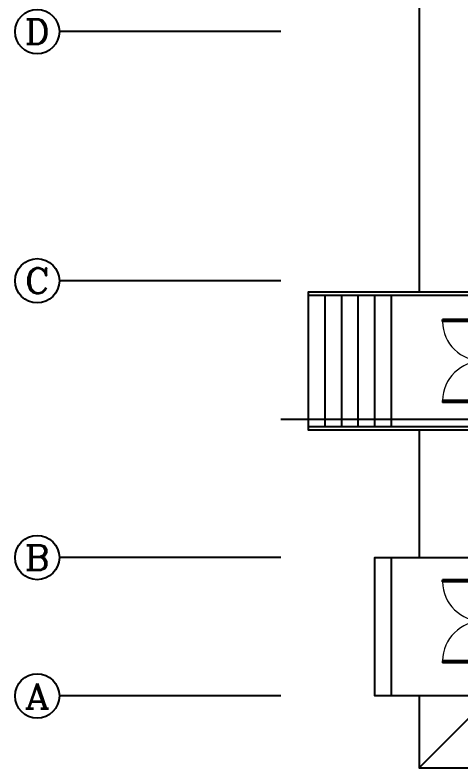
# Model space of a CAD drawing. Extents: x 5279878 to 5976284, y -275259 to -27697.
# Drawn here: x 5809504 to 5817558, y -219487 to -205887 of the extents above; entities that cross this region are included whole.
import ezdxf
from ezdxf.enums import TextEntityAlignment as Align

# ---------------------------------------------------------------- set-up
doc = ezdxf.new("R2010")
doc.units = 0
doc.header["$LTSCALE"] = 1000
doc.header["$MEASUREMENT"] = 0
doc.layers.get('0').update_dxf_attribs({"linetype": 'CONTINUOUS'})
doc.layers.add('AXIS_TEXT', color=7, linetype='CONTINUOUS')
doc.layers.add('建筑底图', color=251, linetype='CONTINUOUS')
doc.styles.add('_TCH_AXIS', font='COMPLEX', dxfattribs={"bigfont": 'GBCBIG'})
doc.styles.add('COMPLEX', font='COMPLEX')

# ---------------------------------------------------------------- blocks, each defined once
blk = doc.blocks.new('$DorLib2D$00000002')
for p, q in [((-0.5, -5.684341886080802e-17), (-0.5000000000000007, 0.4875)), ((-0.4750000000000007, 0.4875), (-0.5000000000000007, 0.4875)), ((-0.475, -2.842170943040401e-17), (-0.4750000000000007, 0.4875)), ((0.475, -2.842170943040401e-17), (0.4750000000000007, 0.4875)), ((0.4750000000000007, 0.4875), (0.5000000000000007, 0.4875)), ((0.5, -5.684341886080802e-17), (0.5000000000000007, 0.4875)), ((-0.5, -5.684341886080802e-17), (-0.475, -2.842170943040401e-17)), ((0.5, -5.684341886080802e-17), (0.475, -2.842170943040401e-17))]:
    blk.add_line(p, q)
at = {"lineweight": 13}
for centre, start, end in [((-0.4875, -4.263256414560601e-17), 0, 88.53071641864632), ((0.4875, -4.263256414560601e-17), 91.4692835813537, 180)]:
    blk.add_arc(centre, 0.4875, start, end, dxfattribs=at)
blk = doc.blocks.new('_AXISO')
blk.add_circle((0, 0), 0.5)
at = {"layer": 'AXIS_TEXT', "style": 'COMPLEX', "width": 1.041666666666667}
blk.add_attdef('A', text='', height=0.56, dxfattribs=at).set_placement((-0.25, -0.28), (0.25, -0.28), align=Align.FIT)

msp = doc.modelspace()

# ---------------------------------------------------------------- linework, layer by layer
at = {"layer": '建筑底图'}
for p, q in [((5814304.00722632, -206187.1683674338), (5810304.00722632, -206187.1683674339)), ((5814304.00722632, -210687.1683674338), (5810304.00722632, -210687.1683674339)), ((5815104.007226297, -213327.107361767), (5815104.007226297, -210947.107361767)), ((5815404.007226297, -213327.107361767), (5815404.007226297, -210947.107361767)), ((5815704.007226297, -213327.107361767), (5815704.007226297, -210947.107361767)), ((5816004.007226297, -213327.107361767), (5816004.007226297, -210947.107361767)), ((5816304.007226297, -213327.107361767), (5816304.007226297, -210947.107361767)), ((5814304.007226321, -213187.1683674338), (5822604.007226286, -213187.1683674338)), ((5814304.00722632, -215687.1683674338), (5810304.00722632, -215687.1683674339)), ((5816304.007226337, -218187.1683674338), (5816304.007226337, -215687.1683674338)), ((5814304.00722632, -218187.1683674338), (5810304.00722632, -218187.1683674339)), ((5816804.007226323, -219487.1683674365), (5817804.007226323, -218487.1683674365))]:
    msp.add_line(p, q, dxfattribs=at)
for points in [[(5831404.007226317, -206336.9683244826), (5831404.007226317, -204887.1683674307), (5816804.007226362, -204887.1683674307), (5816804.007226362, -210886.607361767)], [(5817804.007226321, -213387.107361767), (5814804.007226297, -213387.107361767), (5814804.007226297, -210887.107361767), (5817804.0072263, -210887.107361767)], [(5814804.007226297, -210947.107361767), (5817804.0072263, -210947.107361767)], [(5817804.007226321, -213327.107361767), (5814804.007226297, -213327.107361767)], [(5816804.007226362, -213386.607361767), (5816804.007226362, -215687.1683674338)], [(5817804.007226363, -218187.1683674338), (5816004.007226337, -218187.1683674338), (5816004.007226337, -215687.1683674338), (5817804.00722634, -215687.1683674338)], [(5816804.007226362, -218187.1683674338), (5816804.007226362, -219487.1683674313), (5827604.287729161, -219487.1683674313)]]:
    msp.add_lwpolyline(points, dxfattribs=at)

# ---------------------------------------------------------------- block references
ref = msp.add_blockref('_AXISO', (5809904.00722632, -206187.1683674339), dxfattribs=dict(at, xscale=800, yscale=800, zscale=800))
ref.add_attrib('A', 'D', dxfattribs={"layer": 'AXIS_TEXT', "color": 0, "height": 452.5483399593904, "style": '_TCH_AXIS', "width": 1.235294117646632}).set_placement((5809677.73305634, -206413.4425374136), (5810130.2813963, -206413.4425374136), align=Align.FIT)
ref = msp.add_blockref('_AXISO', (5809904.00722632, -210687.1683674339), dxfattribs=dict(at, xscale=800, yscale=800, zscale=800))
ref.add_attrib('A', 'C', dxfattribs={"layer": 'AXIS_TEXT', "color": 0, "height": 452.5483399593904, "style": '_TCH_AXIS', "width": 1.399999999999516}).set_placement((5809677.73305634, -210913.4425374136), (5810130.2813963, -210913.4425374136), align=Align.FIT)
at = {"layer": '建筑底图', "xscale": -1500, "yscale": -1500, "zscale": -1500, "rotation": 270}
for p in [(5817954.007226322, -212137.1683674338), (5817954.007226322, -216837.1683674339)]:
    msp.add_blockref('$DorLib2D$00000002', p, dxfattribs=at)
at = {"layer": '建筑底图'}
ref = msp.add_blockref('_AXISO', (5809904.00722632, -215687.1683674339), dxfattribs=dict(at, xscale=800, yscale=800, zscale=800))
ref.add_attrib('A', 'B', dxfattribs={"layer": 'AXIS_TEXT', "color": 0, "height": 452.5483399593904, "style": '_TCH_AXIS', "width": 1.235294117646632}).set_placement((5809677.73305634, -215913.4425374136), (5810130.2813963, -215913.4425374136), align=Align.FIT)
ref = msp.add_blockref('_AXISO', (5809904.00722632, -218187.1683674339), dxfattribs=dict(at, xscale=800, yscale=800, zscale=800))
ref.add_attrib('A', 'A', dxfattribs={"layer": 'AXIS_TEXT', "color": 0, "height": 452.5483399593904, "style": '_TCH_AXIS', "width": 1.166666666666264}).set_placement((5809677.73305634, -218413.4425374136), (5810130.2813963, -218413.4425374136), align=Align.FIT)

doc.saveas('drawing.dxf')
